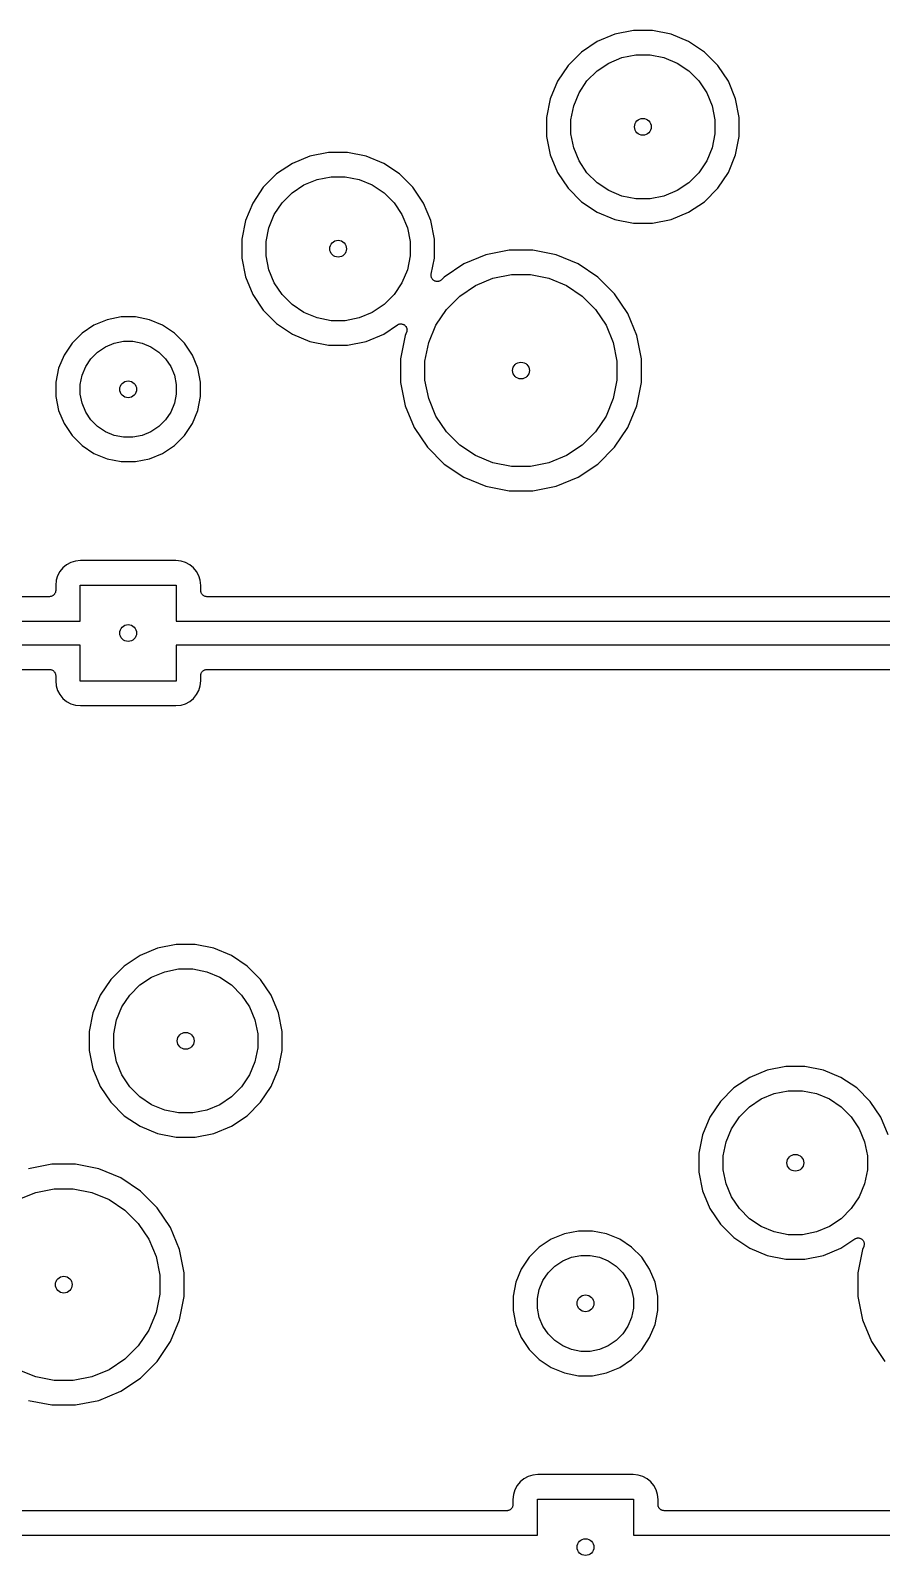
# Model space of a CAD drawing. Extents: x 1.5 to 15, y -8.3 to -3.1.
# Drawn here: x 8.311 to 9.009, y -7.097 to -5.846 of the extents above; entities that cross this region are included whole.
import ezdxf

# ---------------------------------------------------------------- set-up
doc = ezdxf.new("R2010")
doc.units = 0
doc.header["$MEASUREMENT"] = 0
doc.layers.add('BLACK', color=7, linetype='CONTINUOUS')

msp = doc.modelspace()

# ---------------------------------------------------------------- linework, layer by layer
at = {"layer": 'BLACK', "linetype": 'CONTINUOUS'}
for p, q in [((8.77564, -5.85465), (8.7627, -5.8633)), ((8.79003, -5.84869), (8.77564, -5.85465)), ((8.8053, -5.84565), (8.79003, -5.84869)), ((8.82088, -5.84565), (8.8053, -5.84565)), ((8.83615, -5.84869), (8.82088, -5.84565)), ((8.85054, -5.85465), (8.83615, -5.84869)), ((8.86349, -5.8633), (8.85054, -5.85465)), ((8.7627, -5.8633), (8.75168, -5.87431)), ((8.78512, -5.87237), (8.79586, -5.86792)), ((8.79586, -5.86792), (8.80727, -5.86565)), ((8.80727, -5.86565), (8.81891, -5.86565)), ((8.81891, -5.86565), (8.83032, -5.86792)), ((8.83032, -5.86792), (8.84106, -5.87237)), ((8.8745, -5.87431), (8.86349, -5.8633)), ((8.75168, -5.87431), (8.74303, -5.88726)), ((8.76722, -5.88706), (8.77545, -5.87883)), ((8.77545, -5.87883), (8.78512, -5.87237)), ((8.84106, -5.87237), (8.85074, -5.87883)), ((8.85074, -5.87883), (8.85896, -5.88706)), ((8.88315, -5.88726), (8.8745, -5.87431)), ((8.74303, -5.88726), (8.73707, -5.90165)), ((8.76076, -5.89673), (8.76722, -5.88706)), ((8.85896, -5.88706), (8.86542, -5.89673)), ((8.88911, -5.90165), (8.88315, -5.88726)), ((8.73707, -5.90165), (8.73404, -5.91692)), ((8.7563, -5.90748), (8.76076, -5.89673)), ((8.86542, -5.89673), (8.86988, -5.90748)), ((8.89215, -5.91692), (8.88911, -5.90165)), ((8.73404, -5.91692), (8.73404, -5.93249)), ((8.75404, -5.91889), (8.7563, -5.90748)), ((8.86988, -5.90748), (8.87215, -5.91889)), ((8.89215, -5.93249), (8.89215, -5.91692)), ((8.75404, -5.93052), (8.75404, -5.91889)), ((8.7563, -5.94193), (8.75404, -5.93052)), ((8.87215, -5.93052), (8.86988, -5.94193)), ((8.87215, -5.91889), (8.87215, -5.93052)), ((8.73404, -5.93249), (8.73707, -5.94776)), ((8.76076, -5.95268), (8.7563, -5.94193)), ((8.86988, -5.94193), (8.86542, -5.95268)), ((8.88911, -5.94776), (8.89215, -5.93249)), ((8.52564, -5.95465), (8.5127, -5.9633)), ((8.54003, -5.94869), (8.52564, -5.95465)), ((8.5553, -5.94565), (8.54003, -5.94869)), ((8.57088, -5.94565), (8.5553, -5.94565)), ((8.58615, -5.94869), (8.57088, -5.94565)), ((8.60054, -5.95465), (8.58615, -5.94869)), ((8.61349, -5.9633), (8.60054, -5.95465)), ((8.73707, -5.94776), (8.74303, -5.96215)), ((8.76722, -5.96235), (8.76076, -5.95268)), ((8.86542, -5.95268), (8.85896, -5.96235)), ((8.88315, -5.96215), (8.88911, -5.94776)), ((8.5127, -5.9633), (8.50168, -5.97431)), ((8.53512, -5.97237), (8.54586, -5.96792)), ((8.54586, -5.96792), (8.55727, -5.96565)), ((8.55727, -5.96565), (8.56891, -5.96565)), ((8.56891, -5.96565), (8.58032, -5.96792)), ((8.58032, -5.96792), (8.59106, -5.97237)), ((8.6245, -5.97431), (8.61349, -5.9633)), ((8.74303, -5.96215), (8.75168, -5.9751)), ((8.77545, -5.97058), (8.76722, -5.96235)), ((8.85896, -5.96235), (8.85074, -5.97058)), ((8.8745, -5.9751), (8.88315, -5.96215)), ((8.50168, -5.97431), (8.49303, -5.98726)), ((8.51722, -5.98706), (8.52545, -5.97883)), ((8.52545, -5.97883), (8.53512, -5.97237)), ((8.59106, -5.97237), (8.60074, -5.97883)), ((8.60074, -5.97883), (8.60896, -5.98706)), ((8.63315, -5.98726), (8.6245, -5.97431)), ((8.75168, -5.9751), (8.7627, -5.98611)), ((8.78512, -5.97704), (8.77545, -5.97058)), ((8.79586, -5.98149), (8.78512, -5.97704)), ((8.84106, -5.97704), (8.83032, -5.98149)), ((8.85074, -5.97058), (8.84106, -5.97704)), ((8.86349, -5.98611), (8.8745, -5.9751)), ((8.49303, -5.98726), (8.48707, -6.00165)), ((8.51076, -5.99673), (8.51722, -5.98706)), ((8.60896, -5.98706), (8.61542, -5.99673)), ((8.63911, -6.00165), (8.63315, -5.98726)), ((8.7627, -5.98611), (8.77564, -5.99476)), ((8.80727, -5.98376), (8.79586, -5.98149)), ((8.81891, -5.98376), (8.80727, -5.98376)), ((8.83032, -5.98149), (8.81891, -5.98376)), ((8.85054, -5.99476), (8.86349, -5.98611)), ((8.48707, -6.00165), (8.48404, -6.01692)), ((8.5063, -6.00748), (8.51076, -5.99673)), ((8.61542, -5.99673), (8.61988, -6.00748)), ((8.64215, -6.01692), (8.63911, -6.00165)), ((8.77564, -5.99476), (8.79003, -6.00072)), ((8.79003, -6.00072), (8.8053, -6.00376)), ((8.8053, -6.00376), (8.82088, -6.00376)), ((8.82088, -6.00376), (8.83615, -6.00072)), ((8.83615, -6.00072), (8.85054, -5.99476)), ((8.48404, -6.01692), (8.48404, -6.03249)), ((8.50404, -6.01889), (8.5063, -6.00748)), ((8.61988, -6.00748), (8.62215, -6.01889)), ((8.64215, -6.03249), (8.64215, -6.01692)), ((8.50404, -6.03052), (8.50404, -6.01889)), ((8.5063, -6.04193), (8.50404, -6.03052)), ((8.62215, -6.03052), (8.61988, -6.04193)), ((8.62215, -6.01889), (8.62215, -6.03052)), ((8.68429, -6.02976), (8.66632, -6.0372)), ((8.70337, -6.02596), (8.68429, -6.02976)), ((8.72282, -6.02596), (8.70337, -6.02596)), ((8.74189, -6.02976), (8.72282, -6.02596)), ((8.75986, -6.0372), (8.74189, -6.02976)), ((8.48404, -6.03249), (8.48707, -6.04776)), ((8.51076, -6.05268), (8.5063, -6.04193)), ((8.61988, -6.04193), (8.61542, -6.05268)), ((8.63952, -6.04568), (8.64215, -6.03249)), ((8.66632, -6.0372), (8.65015, -6.04801)), ((8.77603, -6.04801), (8.75986, -6.0372)), ((8.48707, -6.04776), (8.49303, -6.06215)), ((8.51722, -6.06235), (8.51076, -6.05268)), ((8.61542, -6.05268), (8.60896, -6.06235)), ((8.63943, -6.04664), (8.63947, -6.04616)), ((8.63943, -6.04665), (8.63943, -6.04664)), ((8.63947, -6.04713), (8.63943, -6.04665)), ((8.63943, -6.04665), (8.63943, -6.04665)), ((8.63947, -6.04616), (8.63952, -6.04568)), ((8.63952, -6.04761), (8.63947, -6.04713)), ((8.63952, -6.04762), (8.63952, -6.04761)), ((8.63952, -6.04763), (8.63952, -6.04762)), ((8.63966, -6.04809), (8.63952, -6.04763)), ((8.6398, -6.04855), (8.63966, -6.04809)), ((8.6398, -6.04856), (8.6398, -6.04855)), ((8.6398, -6.04855), (8.6398, -6.04855)), ((8.64003, -6.04899), (8.6398, -6.04856)), ((8.64025, -6.04941), (8.64003, -6.04899)), ((8.64026, -6.04942), (8.64025, -6.04941)), ((8.64056, -6.04979), (8.64026, -6.04942)), ((8.64026, -6.04942), (8.64026, -6.04942)), ((8.64087, -6.05017), (8.64056, -6.04979)), ((8.64087, -6.05018), (8.64087, -6.05017)), ((8.64087, -6.05017), (8.64087, -6.05017)), ((8.64124, -6.05048), (8.64087, -6.05018)), ((8.64161, -6.05079), (8.64124, -6.05048)), ((8.64162, -6.0508), (8.64161, -6.05079)), ((8.64163, -6.0508), (8.64162, -6.0508)), ((8.64205, -6.05103), (8.64163, -6.0508)), ((8.64247, -6.05126), (8.64205, -6.05103)), ((8.64248, -6.05126), (8.64247, -6.05126)), ((8.64248, -6.05127), (8.64248, -6.05126)), ((8.64295, -6.05141), (8.64248, -6.05127)), ((8.6434, -6.05155), (8.64295, -6.05141)), ((8.64341, -6.05155), (8.6434, -6.05155)), ((8.64342, -6.05156), (8.64341, -6.05155)), ((8.6439, -6.05161), (8.64342, -6.05156)), ((8.64437, -6.05166), (8.6439, -6.05161)), ((8.64438, -6.05166), (8.64437, -6.05166)), ((8.64439, -6.05166), (8.64438, -6.05166)), ((8.64486, -6.05162), (8.64439, -6.05166)), ((8.64535, -6.05157), (8.64486, -6.05162)), ((8.64536, -6.05157), (8.64535, -6.05157)), ((8.64535, -6.05157), (8.64535, -6.05157)), ((8.64582, -6.05144), (8.64536, -6.05157)), ((8.64628, -6.0513), (8.64582, -6.05144)), ((8.64629, -6.0513), (8.64628, -6.0513)), ((8.64673, -6.05107), (8.64629, -6.0513)), ((8.64629, -6.0513), (8.64629, -6.0513)), ((8.64715, -6.05085), (8.64673, -6.05107)), ((8.64716, -6.05085), (8.64715, -6.05085)), ((8.64715, -6.05085), (8.64715, -6.05085)), ((8.64753, -6.05054), (8.64716, -6.05085)), ((8.64791, -6.05024), (8.64753, -6.05054)), ((8.64792, -6.05023), (8.64791, -6.05024)), ((8.64796, -6.05019), (8.64792, -6.05023)), ((8.64792, -6.05023), (8.64792, -6.05023)), ((8.64792, -6.05023), (8.64792, -6.05023)), ((8.65015, -6.04801), (8.64796, -6.05019)), ((8.6629, -6.06354), (8.67579, -6.05493)), ((8.67579, -6.05493), (8.69012, -6.04899)), ((8.69012, -6.04899), (8.70534, -6.04596)), ((8.70534, -6.04596), (8.72085, -6.04596)), ((8.72085, -6.04596), (8.73606, -6.04899)), ((8.73606, -6.04899), (8.75039, -6.05493)), ((8.75039, -6.05493), (8.76328, -6.06354)), ((8.78979, -6.06176), (8.77603, -6.04801)), ((8.49303, -6.06215), (8.50168, -6.0751)), ((8.52545, -6.07058), (8.51722, -6.06235)), ((8.60896, -6.06235), (8.60074, -6.07058)), ((8.65193, -6.07451), (8.6629, -6.06354)), ((8.76328, -6.06354), (8.77425, -6.07451)), ((8.80059, -6.07793), (8.78979, -6.06176)), ((8.38512, -6.08069), (8.37365, -6.08297)), ((8.39681, -6.08069), (8.38512, -6.08069)), ((8.40828, -6.08297), (8.39681, -6.08069)), ((8.50168, -6.0751), (8.5127, -6.08611)), ((8.53512, -6.07704), (8.52545, -6.07058)), ((8.54586, -6.08149), (8.53512, -6.07704)), ((8.59106, -6.07704), (8.58032, -6.08149)), ((8.60074, -6.07058), (8.59106, -6.07704)), ((8.64331, -6.08741), (8.65193, -6.07451)), ((8.77425, -6.07451), (8.78287, -6.08741)), ((8.80804, -6.0959), (8.80059, -6.07793)), ((8.36284, -6.08745), (8.35312, -6.09394)), ((8.37365, -6.08297), (8.36284, -6.08745)), ((8.41909, -6.08745), (8.40828, -6.08297)), ((8.42881, -6.09394), (8.41909, -6.08745)), ((8.5127, -6.08611), (8.52564, -6.09476)), ((8.55727, -6.08376), (8.54586, -6.08149)), ((8.56891, -6.08376), (8.55727, -6.08376)), ((8.58032, -6.08149), (8.56891, -6.08376)), ((8.60054, -6.09476), (8.61183, -6.08722)), ((8.61183, -6.08722), (8.61188, -6.08718)), ((8.61188, -6.08718), (8.61188, -6.08718)), ((8.61188, -6.08718), (8.61188, -6.08718)), ((8.61188, -6.08718), (8.61189, -6.08718)), ((8.61189, -6.08718), (8.61232, -6.08695)), ((8.61232, -6.08695), (8.61274, -6.08673)), ((8.61274, -6.08673), (8.61275, -6.08673)), ((8.61275, -6.08673), (8.61276, -6.08673)), ((8.61276, -6.08673), (8.61322, -6.0866)), ((8.61322, -6.0866), (8.61368, -6.08646)), ((8.61368, -6.08646), (8.61369, -6.08646)), ((8.61369, -6.08646), (8.61417, -6.08642)), ((8.61369, -6.08646), (8.61369, -6.08646)), ((8.61417, -6.08642), (8.61465, -6.08637)), ((8.61465, -6.08637), (8.61466, -6.08637)), ((8.61466, -6.08637), (8.61467, -6.08637)), ((8.61467, -6.08637), (8.61516, -6.08643)), ((8.61516, -6.08643), (8.61562, -6.08648)), ((8.61562, -6.08648), (8.61563, -6.08648)), ((8.61563, -6.08648), (8.61564, -6.08648)), ((8.61564, -6.08648), (8.61611, -6.08663)), ((8.61611, -6.08663), (8.61655, -6.08677)), ((8.61655, -6.08677), (8.61656, -6.08677)), ((8.61656, -6.08677), (8.61657, -6.08677)), ((8.61657, -6.08677), (8.617, -6.08701)), ((8.617, -6.08701), (8.61741, -6.08723)), ((8.61741, -6.08723), (8.61742, -6.08724)), ((8.61742, -6.08724), (8.61742, -6.08724)), ((8.61742, -6.08724), (8.6178, -6.08755)), ((8.6178, -6.08755), (8.61816, -6.08786)), ((8.61923, -6.09329), (8.61814, -6.0959)), ((8.61816, -6.08786), (8.61817, -6.08786)), ((8.61817, -6.08786), (8.61817, -6.08787)), ((8.61817, -6.08787), (8.61848, -6.08824)), ((8.61848, -6.08824), (8.61878, -6.08861)), ((8.61878, -6.08861), (8.61878, -6.08862)), ((8.61878, -6.08862), (8.61879, -6.08862)), ((8.61879, -6.08862), (8.61902, -6.08906)), ((8.61902, -6.08906), (8.61924, -6.08948)), ((8.61937, -6.09283), (8.61923, -6.09329)), ((8.61924, -6.08948), (8.61924, -6.08948)), ((8.61924, -6.08948), (8.61924, -6.08949)), ((8.61924, -6.08949), (8.61938, -6.08996)), ((8.61951, -6.09237), (8.61937, -6.09283)), ((8.61938, -6.08996), (8.61952, -6.09041)), ((8.61956, -6.09188), (8.61951, -6.09235)), ((8.61951, -6.09235), (8.61951, -6.09236)), ((8.61951, -6.09236), (8.61951, -6.09237)), ((8.61952, -6.09041), (8.61952, -6.09042)), ((8.61952, -6.09042), (8.61952, -6.09042)), ((8.61952, -6.09042), (8.61956, -6.09092)), ((8.61956, -6.09092), (8.61961, -6.09138)), ((8.61961, -6.09139), (8.61956, -6.09188)), ((8.61961, -6.09138), (8.61961, -6.09139)), ((8.61961, -6.09139), (8.61961, -6.09139)), ((8.63738, -6.10174), (8.64331, -6.08741)), ((8.78287, -6.08741), (8.7888, -6.10174)), ((8.34485, -6.10221), (8.33835, -6.11194)), ((8.35312, -6.09394), (8.34485, -6.10221)), ((8.36587, -6.10948), (8.37232, -6.10517)), ((8.37232, -6.10517), (8.37948, -6.1022)), ((8.37948, -6.1022), (8.38709, -6.10069)), ((8.38709, -6.10069), (8.39484, -6.10069)), ((8.39484, -6.10069), (8.40245, -6.1022)), ((8.40245, -6.1022), (8.40961, -6.10517)), ((8.40961, -6.10517), (8.41606, -6.10948)), ((8.43708, -6.10221), (8.42881, -6.09394)), ((8.44358, -6.11194), (8.43708, -6.10221)), ((8.52564, -6.09476), (8.54003, -6.10072)), ((8.54003, -6.10072), (8.5553, -6.10376)), ((8.5553, -6.10376), (8.57088, -6.10376)), ((8.57088, -6.10376), (8.58615, -6.10072)), ((8.58615, -6.10072), (8.60054, -6.09476)), ((8.61814, -6.0959), (8.61435, -6.11498)), ((8.63435, -6.11695), (8.63738, -6.10174)), ((8.7888, -6.10174), (8.79183, -6.11695)), ((8.81183, -6.11498), (8.80804, -6.0959)), ((8.33835, -6.11194), (8.33388, -6.12274)), ((8.35608, -6.12141), (8.36038, -6.11496)), ((8.36038, -6.11496), (8.36587, -6.10948)), ((8.41606, -6.10948), (8.42155, -6.11496)), ((8.42155, -6.11496), (8.42585, -6.12141)), ((8.44805, -6.12274), (8.44358, -6.11194)), ((8.61435, -6.11498), (8.61435, -6.13443)), ((8.63435, -6.13246), (8.63435, -6.11695)), ((8.79183, -6.11695), (8.79183, -6.13246)), ((8.81183, -6.13443), (8.81183, -6.11498)), ((8.33388, -6.12274), (8.33159, -6.13421)), ((8.35159, -6.13618), (8.35311, -6.12858)), ((8.35311, -6.12858), (8.35608, -6.12141)), ((8.42585, -6.12141), (8.42882, -6.12858)), ((8.42882, -6.12858), (8.43033, -6.13618)), ((8.45033, -6.13421), (8.44805, -6.12274)), ((8.33159, -6.13421), (8.33159, -6.14591)), ((8.35159, -6.14394), (8.35159, -6.13618)), ((8.43033, -6.13618), (8.43033, -6.14394)), ((8.45033, -6.14591), (8.45033, -6.13421)), ((8.61435, -6.13443), (8.61814, -6.15351)), ((8.63738, -6.14767), (8.63435, -6.13246)), ((8.79183, -6.13246), (8.7888, -6.14767)), ((8.80804, -6.15351), (8.81183, -6.13443)), ((8.33159, -6.14591), (8.33388, -6.15738)), ((8.35311, -6.15154), (8.35159, -6.14394)), ((8.35608, -6.15871), (8.35311, -6.15154)), ((8.42882, -6.15154), (8.42585, -6.15871)), ((8.43033, -6.14394), (8.42882, -6.15154)), ((8.44805, -6.15738), (8.45033, -6.14591)), ((8.61814, -6.15351), (8.62559, -6.17148)), ((8.64331, -6.162), (8.63738, -6.14767)), ((8.7888, -6.14767), (8.78287, -6.162)), ((8.80059, -6.17148), (8.80804, -6.15351)), ((8.33388, -6.15738), (8.33835, -6.16818)), ((8.33835, -6.16818), (8.34485, -6.17791)), ((8.36038, -6.16516), (8.35608, -6.15871)), ((8.36587, -6.17064), (8.36038, -6.16516)), ((8.42155, -6.16516), (8.41606, -6.17064)), ((8.42585, -6.15871), (8.42155, -6.16516)), ((8.43708, -6.17791), (8.44358, -6.16818)), ((8.44358, -6.16818), (8.44805, -6.15738)), ((8.65193, -6.1749), (8.64331, -6.162)), ((8.78287, -6.162), (8.77425, -6.1749)), ((8.34485, -6.17791), (8.35312, -6.18617)), ((8.37232, -6.17495), (8.36587, -6.17064)), ((8.37948, -6.17792), (8.37232, -6.17495)), ((8.38709, -6.17943), (8.37948, -6.17792)), ((8.39484, -6.17943), (8.38709, -6.17943)), ((8.40245, -6.17792), (8.39484, -6.17943)), ((8.40961, -6.17495), (8.40245, -6.17792)), ((8.41606, -6.17064), (8.40961, -6.17495)), ((8.42881, -6.18617), (8.43708, -6.17791)), ((8.62559, -6.17148), (8.63639, -6.18765)), ((8.6629, -6.18587), (8.65193, -6.1749)), ((8.77425, -6.1749), (8.76328, -6.18587)), ((8.78979, -6.18765), (8.80059, -6.17148)), ((8.35312, -6.18617), (8.36284, -6.19267)), ((8.36284, -6.19267), (8.37365, -6.19715)), ((8.40828, -6.19715), (8.41909, -6.19267)), ((8.41909, -6.19267), (8.42881, -6.18617)), ((8.63639, -6.18765), (8.65015, -6.2014)), ((8.67579, -6.19448), (8.6629, -6.18587)), ((8.76328, -6.18587), (8.75039, -6.19448)), ((8.77603, -6.2014), (8.78979, -6.18765)), ((8.37365, -6.19715), (8.38512, -6.19943)), ((8.38512, -6.19943), (8.39681, -6.19943)), ((8.39681, -6.19943), (8.40828, -6.19715)), ((8.65015, -6.2014), (8.66632, -6.21221)), ((8.69012, -6.20042), (8.67579, -6.19448)), ((8.70534, -6.20344), (8.69012, -6.20042)), ((8.72085, -6.20344), (8.70534, -6.20344)), ((8.73606, -6.20042), (8.72085, -6.20344)), ((8.75039, -6.19448), (8.73606, -6.20042)), ((8.75986, -6.21221), (8.77603, -6.2014)), ((8.66632, -6.21221), (8.68429, -6.21965)), ((8.74189, -6.21965), (8.75986, -6.21221)), ((8.68429, -6.21965), (8.70337, -6.22344)), ((8.70337, -6.22344), (8.72282, -6.22344)), ((8.72282, -6.22344), (8.74189, -6.21965)), ((8.34767, -6.28098), (8.3439, -6.28212)), ((8.35184, -6.28057), (8.34767, -6.28098)), ((8.43009, -6.28057), (8.35184, -6.28057)), ((8.43426, -6.28098), (8.43009, -6.28057)), ((8.43803, -6.28212), (8.43426, -6.28098)), ((8.33303, -6.293), (8.33188, -6.29677)), ((8.33488, -6.28952), (8.33303, -6.293)), ((8.33738, -6.28648), (8.33488, -6.28952)), ((8.34043, -6.28398), (8.33738, -6.28648)), ((8.3439, -6.28212), (8.34043, -6.28398)), ((8.4415, -6.28398), (8.43803, -6.28212)), ((8.44455, -6.28648), (8.4415, -6.28398)), ((8.44704, -6.28952), (8.44455, -6.28648)), ((8.4489, -6.293), (8.44704, -6.28952)), ((8.45005, -6.29677), (8.4489, -6.293)), ((8.33136, -6.30626), (8.33122, -6.3067)), ((8.33137, -6.30624), (8.33136, -6.30626)), ((8.33142, -6.30576), (8.33137, -6.30622)), ((8.33137, -6.30622), (8.33137, -6.30624)), ((8.33147, -6.30529), (8.33142, -6.30576)), ((8.33188, -6.29677), (8.33147, -6.30093)), ((8.33147, -6.30093), (8.33147, -6.30522)), ((8.33147, -6.30522), (8.33147, -6.30525)), ((8.33147, -6.30525), (8.33147, -6.30525)), ((8.33147, -6.30525), (8.33147, -6.30525)), ((8.33147, -6.30525), (8.33147, -6.30529)), ((8.35159, -6.33022), (8.35159, -6.30069)), ((8.35159, -6.30069), (8.43033, -6.30069)), ((8.43033, -6.30069), (8.43033, -6.33022)), ((8.45046, -6.30093), (8.45005, -6.29677)), ((8.45046, -6.30522), (8.45046, -6.30093)), ((8.4505, -6.30569), (8.45046, -6.30522)), ((8.45054, -6.30615), (8.4505, -6.30569)), ((8.45055, -6.30617), (8.45054, -6.30615)), ((8.45055, -6.30619), (8.45055, -6.30617)), ((8.45069, -6.30664), (8.45055, -6.30619)), ((8.32647, -6.31022), (7.70546, -6.31022)), ((8.32694, -6.31017), (8.32647, -6.31022)), ((8.32741, -6.31013), (8.32694, -6.31017)), ((8.32743, -6.31012), (8.32741, -6.31013)), ((8.32744, -6.31012), (8.32743, -6.31012)), ((8.3279, -6.30999), (8.32744, -6.31012)), ((8.32835, -6.30985), (8.3279, -6.30999)), ((8.32836, -6.30984), (8.32835, -6.30985)), ((8.32838, -6.30984), (8.32836, -6.30984)), ((8.32879, -6.30962), (8.32838, -6.30984)), ((8.32921, -6.3094), (8.32879, -6.30962)), ((8.32923, -6.30939), (8.32921, -6.3094)), ((8.32924, -6.30938), (8.32923, -6.30939)), ((8.32961, -6.30908), (8.32924, -6.30938)), ((8.32997, -6.30879), (8.32961, -6.30908)), ((8.32998, -6.30878), (8.32997, -6.30879)), ((8.33, -6.30876), (8.32998, -6.30878)), ((8.3303, -6.3084), (8.33, -6.30876)), ((8.3306, -6.30804), (8.3303, -6.3084)), ((8.33061, -6.30803), (8.3306, -6.30804)), ((8.33062, -6.30801), (8.33061, -6.30803)), ((8.33084, -6.3076), (8.33062, -6.30801)), ((8.33107, -6.30719), (8.33084, -6.3076)), ((8.33108, -6.30715), (8.33107, -6.30717)), ((8.33107, -6.30717), (8.33107, -6.30719)), ((8.33122, -6.3067), (8.33108, -6.30715)), ((8.45082, -6.30709), (8.45069, -6.30664)), ((8.45083, -6.30711), (8.45082, -6.30709)), ((8.45083, -6.30712), (8.45083, -6.30711)), ((8.45105, -6.30754), (8.45083, -6.30712)), ((8.45127, -6.30795), (8.45105, -6.30754)), ((8.45128, -6.30797), (8.45127, -6.30795)), ((8.45129, -6.30798), (8.45128, -6.30797)), ((8.45159, -6.30835), (8.45129, -6.30798)), ((8.45188, -6.30871), (8.45159, -6.30835)), ((8.4519, -6.30873), (8.45188, -6.30871)), ((8.45191, -6.30874), (8.4519, -6.30873)), ((8.45227, -6.30904), (8.45191, -6.30874)), ((8.45263, -6.30934), (8.45227, -6.30904)), ((8.45265, -6.30935), (8.45263, -6.30934)), ((8.45266, -6.30936), (8.45265, -6.30935)), ((8.45307, -6.30959), (8.45266, -6.30936)), ((8.45349, -6.30981), (8.45307, -6.30959)), ((8.4535, -6.30982), (8.45349, -6.30981)), ((8.45352, -6.30983), (8.4535, -6.30982)), ((8.45397, -6.30996), (8.45352, -6.30983)), ((8.45442, -6.31011), (8.45397, -6.30996)), ((8.45443, -6.31011), (8.45442, -6.31011)), ((8.45445, -6.31011), (8.45443, -6.31011)), ((8.45492, -6.31016), (8.45445, -6.31011)), ((8.45539, -6.31022), (8.45492, -6.31016)), ((8.45542, -6.31022), (8.45539, -6.31022)), ((8.45546, -6.31022), (8.45542, -6.31022)), ((8.45542, -6.31022), (8.45542, -6.31022)), ((8.45542, -6.31022), (8.45542, -6.31022)), ((9.07647, -6.31022), (8.45546, -6.31022)), ((7.68033, -6.33022), (8.35159, -6.33022)), ((8.43033, -6.33022), (9.10159, -6.33022)), ((8.35159, -6.3499), (7.68033, -6.3499)), ((8.35159, -6.37943), (8.35159, -6.3499)), ((9.10159, -6.3499), (8.43033, -6.3499)), ((8.43033, -6.3499), (8.43033, -6.37943)), ((7.70546, -6.3699), (8.32647, -6.3699)), ((8.32647, -6.3699), (8.32651, -6.3699)), ((8.32651, -6.3699), (8.32651, -6.3699)), ((8.32651, -6.3699), (8.32651, -6.3699)), ((8.32651, -6.3699), (8.32654, -6.3699)), ((8.32654, -6.3699), (8.32701, -6.36995)), ((8.32701, -6.36995), (8.32748, -6.37)), ((8.32748, -6.37), (8.3275, -6.37001)), ((8.3275, -6.37001), (8.32751, -6.37001)), ((8.32751, -6.37001), (8.32796, -6.37015)), ((8.32796, -6.37015), (8.32841, -6.37029)), ((8.32841, -6.37029), (8.32843, -6.3703)), ((8.32843, -6.3703), (8.32844, -6.37031)), ((8.32844, -6.37031), (8.32885, -6.37053)), ((8.32885, -6.37053), (8.32927, -6.37076)), ((8.32927, -6.37076), (8.32928, -6.37077)), ((8.32928, -6.37077), (8.3293, -6.37078)), ((8.3293, -6.37078), (8.32966, -6.37108)), ((8.32966, -6.37108), (8.33002, -6.37138)), ((8.33002, -6.37138), (8.33003, -6.37139)), ((8.33003, -6.37139), (8.33005, -6.3714)), ((8.33005, -6.3714), (8.33034, -6.37177)), ((8.33034, -6.37177), (8.33064, -6.37213)), ((8.33064, -6.37213), (8.33065, -6.37215)), ((8.33065, -6.37215), (8.33066, -6.37216)), ((8.33066, -6.37216), (8.33088, -6.37258)), ((8.33088, -6.37258), (8.3311, -6.373)), ((8.3311, -6.373), (8.3311, -6.37301)), ((8.3311, -6.37301), (8.33111, -6.37303)), ((8.33111, -6.37303), (8.33124, -6.37348)), ((8.33124, -6.37348), (8.33138, -6.37393)), ((8.33138, -6.37393), (8.33138, -6.37395)), ((8.33138, -6.37395), (8.33138, -6.37396)), ((8.33138, -6.37396), (8.33143, -6.37443)), ((8.33143, -6.37443), (8.33147, -6.3749)), ((8.33147, -6.3749), (8.33147, -6.37918)), ((8.33147, -6.37918), (8.33188, -6.38335)), ((8.43033, -6.37943), (8.35159, -6.37943)), ((8.45005, -6.38335), (8.45046, -6.37918)), ((8.45046, -6.37483), (8.45051, -6.37436)), ((8.45046, -6.37487), (8.45046, -6.37483)), ((8.45046, -6.3749), (8.45046, -6.37487)), ((8.45046, -6.37487), (8.45046, -6.37487)), ((8.45046, -6.37487), (8.45046, -6.37487)), ((8.45046, -6.37918), (8.45046, -6.3749)), ((8.45051, -6.37436), (8.45056, -6.3739)), ((8.45056, -6.37386), (8.45071, -6.37341)), ((8.45056, -6.37388), (8.45056, -6.37386)), ((8.45056, -6.3739), (8.45056, -6.37388)), ((8.45071, -6.37341), (8.45085, -6.37296)), ((8.45085, -6.37295), (8.45086, -6.37293)), ((8.45085, -6.37296), (8.45085, -6.37295)), ((8.45086, -6.37293), (8.45109, -6.37252)), ((8.45109, -6.37252), (8.45131, -6.37211)), ((8.45131, -6.37211), (8.45132, -6.37209)), ((8.45132, -6.37209), (8.45133, -6.37208)), ((8.45133, -6.37208), (8.45163, -6.37172)), ((8.45163, -6.37172), (8.45193, -6.37135)), ((8.45193, -6.37135), (8.45195, -6.37134)), ((8.45195, -6.37134), (8.45196, -6.37133)), ((8.45196, -6.37133), (8.45232, -6.37103)), ((8.45232, -6.37103), (8.45269, -6.37074)), ((8.45269, -6.37074), (8.4527, -6.37073)), ((8.4527, -6.37073), (8.45272, -6.37072)), ((8.45272, -6.37072), (8.45313, -6.3705)), ((8.45313, -6.3705), (8.45355, -6.37028)), ((8.45355, -6.37028), (8.45357, -6.37027)), ((8.45357, -6.37027), (8.45358, -6.37027)), ((8.45358, -6.37027), (8.45403, -6.37013)), ((8.45403, -6.37013), (8.45448, -6.37)), ((8.45448, -6.37), (8.4545, -6.37)), ((8.4545, -6.37), (8.45452, -6.36999)), ((8.45452, -6.36999), (8.45499, -6.36995)), ((8.45499, -6.36995), (8.45546, -6.3699)), ((8.45546, -6.3699), (9.07647, -6.3699)), ((8.33188, -6.38335), (8.33303, -6.38712)), ((8.33303, -6.38712), (8.33488, -6.39059)), ((8.33488, -6.39059), (8.33738, -6.39364)), ((8.33738, -6.39364), (8.34043, -6.39614)), ((8.4415, -6.39614), (8.44455, -6.39364)), ((8.44455, -6.39364), (8.44704, -6.39059)), ((8.44704, -6.39059), (8.4489, -6.38712)), ((8.4489, -6.38712), (8.45005, -6.38335)), ((8.34043, -6.39614), (8.3439, -6.398)), ((8.3439, -6.398), (8.34767, -6.39914)), ((8.34767, -6.39914), (8.35184, -6.39955)), ((8.35184, -6.39955), (8.43009, -6.39955)), ((8.43009, -6.39955), (8.43426, -6.39914)), ((8.43426, -6.39914), (8.43803, -6.398)), ((8.43803, -6.398), (8.4415, -6.39614)), ((8.40064, -6.60465), (8.3877, -6.6133)), ((8.41503, -6.59869), (8.40064, -6.60465)), ((8.4303, -6.59565), (8.41503, -6.59869)), ((8.44588, -6.59565), (8.4303, -6.59565)), ((8.46115, -6.59869), (8.44588, -6.59565)), ((8.47554, -6.60465), (8.46115, -6.59869)), ((8.48849, -6.6133), (8.47554, -6.60465)), ((8.3877, -6.6133), (8.37668, -6.62431)), ((8.41012, -6.62237), (8.42086, -6.61792)), ((8.42086, -6.61792), (8.43227, -6.61565)), ((8.43227, -6.61565), (8.44391, -6.61565)), ((8.44391, -6.61565), (8.45532, -6.61792)), ((8.45532, -6.61792), (8.46606, -6.62237)), ((8.4995, -6.62431), (8.48849, -6.6133)), ((8.37668, -6.62431), (8.36803, -6.63726)), ((8.39222, -6.63706), (8.40045, -6.62883)), ((8.40045, -6.62883), (8.41012, -6.62237)), ((8.46606, -6.62237), (8.47574, -6.62883)), ((8.47574, -6.62883), (8.48396, -6.63706)), ((8.50815, -6.63726), (8.4995, -6.62431)), ((8.36803, -6.63726), (8.36207, -6.65165)), ((8.38576, -6.64673), (8.39222, -6.63706)), ((8.48396, -6.63706), (8.49042, -6.64673)), ((8.51411, -6.65165), (8.50815, -6.63726)), ((8.36207, -6.65165), (8.35904, -6.66692)), ((8.3813, -6.65748), (8.38576, -6.64673)), ((8.49042, -6.64673), (8.49488, -6.65748)), ((8.51715, -6.66692), (8.51411, -6.65165)), ((8.35904, -6.66692), (8.35904, -6.68249)), ((8.37904, -6.66889), (8.3813, -6.65748)), ((8.37904, -6.68052), (8.37904, -6.66889)), ((8.49488, -6.65748), (8.49715, -6.66889)), ((8.49715, -6.66889), (8.49715, -6.68052)), ((8.51715, -6.68249), (8.51715, -6.66692)), ((8.3813, -6.69193), (8.37904, -6.68052)), ((8.49715, -6.68052), (8.49488, -6.69193)), ((8.35904, -6.68249), (8.36207, -6.69776)), ((8.38576, -6.70268), (8.3813, -6.69193)), ((8.49488, -6.69193), (8.49042, -6.70268)), ((8.51411, -6.69776), (8.51715, -6.68249)), ((8.36207, -6.69776), (8.36803, -6.71215)), ((8.39222, -6.71235), (8.38576, -6.70268)), ((8.49042, -6.70268), (8.48396, -6.71235)), ((8.50815, -6.71215), (8.51411, -6.69776)), ((8.90064, -6.70465), (8.8877, -6.7133)), ((8.91503, -6.69869), (8.90064, -6.70465)), ((8.9303, -6.69565), (8.91503, -6.69869)), ((8.94588, -6.69565), (8.9303, -6.69565)), ((8.96115, -6.69869), (8.94588, -6.69565)), ((8.97554, -6.70465), (8.96115, -6.69869)), ((8.98849, -6.7133), (8.97554, -6.70465)), ((8.36803, -6.71215), (8.37668, -6.7251)), ((8.40045, -6.72058), (8.39222, -6.71235)), ((8.48396, -6.71235), (8.47574, -6.72058)), ((8.4995, -6.7251), (8.50815, -6.71215)), ((8.8877, -6.7133), (8.87668, -6.72431)), ((8.91012, -6.72237), (8.92086, -6.71792)), ((8.92086, -6.71792), (8.93227, -6.71565)), ((8.93227, -6.71565), (8.94391, -6.71565)), ((8.94391, -6.71565), (8.95532, -6.71792)), ((8.95532, -6.71792), (8.96606, -6.72237)), ((8.9995, -6.72431), (8.98849, -6.7133)), ((8.37668, -6.7251), (8.3877, -6.73611)), ((8.41012, -6.72704), (8.40045, -6.72058)), ((8.42086, -6.73149), (8.41012, -6.72704)), ((8.43227, -6.73376), (8.42086, -6.73149)), ((8.45532, -6.73149), (8.44391, -6.73376)), ((8.46606, -6.72704), (8.45532, -6.73149)), ((8.47574, -6.72058), (8.46606, -6.72704)), ((8.48849, -6.73611), (8.4995, -6.7251)), ((8.87668, -6.72431), (8.86803, -6.73726)), ((8.89222, -6.73706), (8.90045, -6.72883)), ((8.90045, -6.72883), (8.91012, -6.72237)), ((8.96606, -6.72237), (8.97574, -6.72883)), ((8.97574, -6.72883), (8.98396, -6.73706)), ((9.00815, -6.73726), (8.9995, -6.72431)), ((8.3877, -6.73611), (8.40064, -6.74476)), ((8.44391, -6.73376), (8.43227, -6.73376)), ((8.47554, -6.74476), (8.48849, -6.73611)), ((8.86803, -6.73726), (8.86207, -6.75165)), ((8.88576, -6.74673), (8.89222, -6.73706)), ((8.98396, -6.73706), (8.99042, -6.74673)), ((9.01411, -6.75165), (9.00815, -6.73726)), ((8.40064, -6.74476), (8.41503, -6.75072)), ((8.41503, -6.75072), (8.4303, -6.75376)), ((8.4303, -6.75376), (8.44588, -6.75376)), ((8.44588, -6.75376), (8.46115, -6.75072)), ((8.46115, -6.75072), (8.47554, -6.74476)), ((8.86207, -6.75165), (8.85904, -6.76692)), ((8.8813, -6.75748), (8.88576, -6.74673)), ((8.99042, -6.74673), (8.99488, -6.75748)), ((8.85904, -6.76692), (8.85904, -6.78249)), ((8.87904, -6.76889), (8.8813, -6.75748)), ((8.87904, -6.78052), (8.87904, -6.76889)), ((8.99488, -6.75748), (8.99715, -6.76889)), ((8.99715, -6.76889), (8.99715, -6.78052)), ((8.32837, -6.77596), (8.30929, -6.77976)), ((8.34782, -6.77596), (8.32837, -6.77596)), ((8.36689, -6.77976), (8.34782, -6.77596)), ((8.38486, -6.7872), (8.36689, -6.77976)), ((8.8813, -6.79193), (8.87904, -6.78052)), ((8.99715, -6.78052), (8.99488, -6.79193)), ((8.40103, -6.79801), (8.38486, -6.7872)), ((8.85904, -6.78249), (8.86207, -6.79776)), ((8.88576, -6.80268), (8.8813, -6.79193)), ((8.99488, -6.79193), (8.99042, -6.80268)), ((8.30079, -6.80493), (8.31512, -6.79899)), ((8.31512, -6.79899), (8.33034, -6.79596)), ((8.33034, -6.79596), (8.34585, -6.79596)), ((8.34585, -6.79596), (8.36106, -6.79899)), ((8.36106, -6.79899), (8.37539, -6.80493)), ((8.37539, -6.80493), (8.38828, -6.81354)), ((8.41479, -6.81176), (8.40103, -6.79801)), ((8.86207, -6.79776), (8.86803, -6.81215)), ((8.89222, -6.81235), (8.88576, -6.80268)), ((8.99042, -6.80268), (8.98396, -6.81235)), ((8.38828, -6.81354), (8.39925, -6.82451)), ((8.42559, -6.82793), (8.41479, -6.81176)), ((8.86803, -6.81215), (8.87668, -6.8251)), ((8.90045, -6.82058), (8.89222, -6.81235)), ((8.98396, -6.81235), (8.97574, -6.82058)), ((8.39925, -6.82451), (8.40787, -6.83741)), ((8.43304, -6.8459), (8.42559, -6.82793)), ((8.76012, -6.83069), (8.74865, -6.83297)), ((8.77181, -6.83069), (8.76012, -6.83069)), ((8.78328, -6.83297), (8.77181, -6.83069)), ((8.87668, -6.8251), (8.8877, -6.83611)), ((8.91012, -6.82704), (8.90045, -6.82058)), ((8.92086, -6.83149), (8.91012, -6.82704)), ((8.93227, -6.83376), (8.92086, -6.83149)), ((8.95532, -6.83149), (8.94391, -6.83376)), ((8.96606, -6.82704), (8.95532, -6.83149)), ((8.97574, -6.82058), (8.96606, -6.82704)), ((8.40787, -6.83741), (8.4138, -6.85174)), ((8.72812, -6.84394), (8.71985, -6.85221)), ((8.73784, -6.83745), (8.72812, -6.84394)), ((8.74865, -6.83297), (8.73784, -6.83745)), ((8.79409, -6.83745), (8.78328, -6.83297)), ((8.80381, -6.84394), (8.79409, -6.83745)), ((8.81208, -6.85221), (8.80381, -6.84394)), ((8.8877, -6.83611), (8.90064, -6.84476)), ((8.94391, -6.83376), (8.93227, -6.83376)), ((8.97554, -6.84476), (8.98683, -6.83722)), ((8.98683, -6.83722), (8.98688, -6.83718)), ((8.98688, -6.83718), (8.98688, -6.83718)), ((8.98688, -6.83718), (8.98688, -6.83718)), ((8.98688, -6.83718), (8.98689, -6.83718)), ((8.98689, -6.83718), (8.98732, -6.83695)), ((8.98732, -6.83695), (8.98774, -6.83673)), ((8.98774, -6.83673), (8.98775, -6.83673)), ((8.98775, -6.83673), (8.98776, -6.83673)), ((8.98776, -6.83673), (8.98822, -6.8366)), ((8.98822, -6.8366), (8.98868, -6.83646)), ((8.98868, -6.83646), (8.98869, -6.83646)), ((8.98869, -6.83646), (8.98917, -6.83642)), ((8.98869, -6.83646), (8.98869, -6.83646)), ((8.98917, -6.83642), (8.98965, -6.83637)), ((8.98965, -6.83637), (8.98966, -6.83637)), ((8.98966, -6.83637), (8.98967, -6.83637)), ((8.98967, -6.83637), (8.99016, -6.83643)), ((8.99016, -6.83643), (8.99062, -6.83648)), ((8.99062, -6.83648), (8.99063, -6.83648)), ((8.99063, -6.83648), (8.99064, -6.83648)), ((8.99064, -6.83648), (8.99111, -6.83663)), ((8.99111, -6.83663), (8.99155, -6.83677)), ((8.99155, -6.83677), (8.99156, -6.83677)), ((8.99156, -6.83677), (8.99157, -6.83677)), ((8.99157, -6.83677), (8.992, -6.83701)), ((8.992, -6.83701), (8.99241, -6.83723)), ((8.99241, -6.83723), (8.99242, -6.83724)), ((8.99242, -6.83724), (8.99242, -6.83724)), ((8.99242, -6.83724), (8.9928, -6.83755)), ((8.9928, -6.83755), (8.99316, -6.83786)), ((8.99423, -6.84329), (8.99314, -6.8459)), ((8.99316, -6.83786), (8.99317, -6.83786)), ((8.99317, -6.83786), (8.99317, -6.83787)), ((8.99317, -6.83787), (8.99348, -6.83824)), ((8.99348, -6.83824), (8.99378, -6.83861)), ((8.99378, -6.83861), (8.99378, -6.83862)), ((8.99378, -6.83862), (8.99379, -6.83862)), ((8.99379, -6.83862), (8.99402, -6.83906)), ((8.99402, -6.83906), (8.99424, -6.83948)), ((8.99437, -6.84283), (8.99423, -6.84329)), ((8.99424, -6.83948), (8.99424, -6.83948)), ((8.99424, -6.83948), (8.99424, -6.83949)), ((8.99424, -6.83949), (8.99438, -6.83996)), ((8.99451, -6.84237), (8.99437, -6.84283)), ((8.99438, -6.83996), (8.99452, -6.84041)), ((8.99456, -6.84188), (8.99451, -6.84235)), ((8.99451, -6.84235), (8.99451, -6.84236)), ((8.99451, -6.84236), (8.99451, -6.84237)), ((8.99452, -6.84041), (8.99452, -6.84042)), ((8.99452, -6.84042), (8.99452, -6.84042)), ((8.99452, -6.84042), (8.99456, -6.84092)), ((8.99456, -6.84092), (8.99461, -6.84138)), ((8.99461, -6.84139), (8.99456, -6.84188)), ((8.99461, -6.84138), (8.99461, -6.84139)), ((8.99461, -6.84139), (8.99461, -6.84139)), ((8.4138, -6.85174), (8.41683, -6.86695)), ((8.43683, -6.86498), (8.43304, -6.8459)), ((8.71985, -6.85221), (8.71335, -6.86194)), ((8.74087, -6.85948), (8.74732, -6.85517)), ((8.74732, -6.85517), (8.75448, -6.8522)), ((8.75448, -6.8522), (8.76209, -6.85069)), ((8.76209, -6.85069), (8.76984, -6.85069)), ((8.76984, -6.85069), (8.77745, -6.8522)), ((8.77745, -6.8522), (8.78461, -6.85517)), ((8.78461, -6.85517), (8.79106, -6.85948)), ((8.81858, -6.86194), (8.81208, -6.85221)), ((8.90064, -6.84476), (8.91503, -6.85072)), ((8.91503, -6.85072), (8.9303, -6.85376)), ((8.9303, -6.85376), (8.94588, -6.85376)), ((8.94588, -6.85376), (8.96115, -6.85072)), ((8.96115, -6.85072), (8.97554, -6.84476)), ((8.99314, -6.8459), (8.98935, -6.86498)), ((8.41683, -6.86695), (8.41683, -6.88246)), ((8.43683, -6.88443), (8.43683, -6.86498)), ((8.71335, -6.86194), (8.70888, -6.87274)), ((8.73108, -6.87141), (8.73538, -6.86496)), ((8.73538, -6.86496), (8.74087, -6.85948)), ((8.79106, -6.85948), (8.79655, -6.86496)), ((8.79655, -6.86496), (8.80085, -6.87141)), ((8.82305, -6.87274), (8.81858, -6.86194)), ((8.98935, -6.86498), (8.98935, -6.88443)), ((8.70888, -6.87274), (8.70659, -6.88421)), ((8.72659, -6.88618), (8.72811, -6.87858)), ((8.72811, -6.87858), (8.73108, -6.87141)), ((8.80085, -6.87141), (8.80382, -6.87858)), ((8.80382, -6.87858), (8.80533, -6.88618)), ((8.82533, -6.88421), (8.82305, -6.87274)), ((8.41683, -6.88246), (8.4138, -6.89767)), ((8.43304, -6.90351), (8.43683, -6.88443)), ((8.70659, -6.88421), (8.70659, -6.89591)), ((8.72659, -6.89394), (8.72659, -6.88618)), ((8.72811, -6.90154), (8.72659, -6.89394)), ((8.80533, -6.89394), (8.80382, -6.90154)), ((8.80533, -6.88618), (8.80533, -6.89394)), ((8.82533, -6.89591), (8.82533, -6.88421)), ((8.98935, -6.88443), (8.99314, -6.90351)), ((8.4138, -6.89767), (8.40787, -6.912)), ((8.42559, -6.92148), (8.43304, -6.90351)), ((8.70659, -6.89591), (8.70888, -6.90738)), ((8.73108, -6.90871), (8.72811, -6.90154)), ((8.80382, -6.90154), (8.80085, -6.90871)), ((8.82305, -6.90738), (8.82533, -6.89591)), ((8.99314, -6.90351), (9.00059, -6.92148)), ((8.40787, -6.912), (8.39925, -6.9249)), ((8.70888, -6.90738), (8.71335, -6.91818)), ((8.71335, -6.91818), (8.71985, -6.92791)), ((8.73538, -6.91516), (8.73108, -6.90871)), ((8.74087, -6.92064), (8.73538, -6.91516)), ((8.79655, -6.91516), (8.79106, -6.92064)), ((8.80085, -6.90871), (8.79655, -6.91516)), ((8.81208, -6.92791), (8.81858, -6.91818)), ((8.81858, -6.91818), (8.82305, -6.90738)), ((8.39925, -6.9249), (8.38828, -6.93587)), ((8.41479, -6.93765), (8.42559, -6.92148)), ((8.71985, -6.92791), (8.72812, -6.93617)), ((8.74732, -6.92495), (8.74087, -6.92064)), ((8.75448, -6.92792), (8.74732, -6.92495)), ((8.76209, -6.92943), (8.75448, -6.92792)), ((8.76984, -6.92943), (8.76209, -6.92943)), ((8.77745, -6.92792), (8.76984, -6.92943)), ((8.78461, -6.92495), (8.77745, -6.92792)), ((8.79106, -6.92064), (8.78461, -6.92495)), ((8.80381, -6.93617), (8.81208, -6.92791)), ((9.00059, -6.92148), (9.01139, -6.93765)), ((8.31512, -6.95042), (8.30079, -6.94448)), ((8.37539, -6.94448), (8.36106, -6.95042)), ((8.38828, -6.93587), (8.37539, -6.94448)), ((8.40103, -6.9514), (8.41479, -6.93765)), ((8.72812, -6.93617), (8.73784, -6.94267)), ((8.73784, -6.94267), (8.74865, -6.94715)), ((8.78328, -6.94715), (8.79409, -6.94267)), ((8.79409, -6.94267), (8.80381, -6.93617)), ((8.33034, -6.95344), (8.31512, -6.95042)), ((8.34585, -6.95344), (8.33034, -6.95344)), ((8.36106, -6.95042), (8.34585, -6.95344)), ((8.38486, -6.96221), (8.40103, -6.9514)), ((8.74865, -6.94715), (8.76012, -6.94943)), ((8.76012, -6.94943), (8.77181, -6.94943)), ((8.77181, -6.94943), (8.78328, -6.94715)), ((8.30929, -6.96965), (8.32837, -6.97344)), ((8.34782, -6.97344), (8.36689, -6.96965)), ((8.36689, -6.96965), (8.38486, -6.96221)), ((8.32837, -6.97344), (8.34782, -6.97344)), ((8.7189, -7.03212), (8.71543, -7.03398)), ((8.72267, -7.03098), (8.7189, -7.03212)), ((8.72684, -7.03057), (8.72267, -7.03098)), ((8.80509, -7.03057), (8.72684, -7.03057)), ((8.80926, -7.03098), (8.80509, -7.03057)), ((8.81303, -7.03212), (8.80926, -7.03098)), ((8.8165, -7.03398), (8.81303, -7.03212)), ((8.70803, -7.043), (8.70688, -7.04677)), ((8.70988, -7.03952), (8.70803, -7.043)), ((8.71238, -7.03648), (8.70988, -7.03952)), ((8.71543, -7.03398), (8.71238, -7.03648)), ((8.81955, -7.03648), (8.8165, -7.03398)), ((8.82204, -7.03952), (8.81955, -7.03648)), ((8.8239, -7.043), (8.82204, -7.03952)), ((8.82505, -7.04677), (8.8239, -7.043)), ((8.70607, -7.05719), (8.70584, -7.0576)), ((8.70608, -7.05715), (8.70607, -7.05717)), ((8.70607, -7.05717), (8.70607, -7.05719)), ((8.70622, -7.0567), (8.70608, -7.05715)), ((8.70636, -7.05626), (8.70622, -7.0567)), ((8.70637, -7.05624), (8.70636, -7.05626)), ((8.70642, -7.05576), (8.70637, -7.05622)), ((8.70637, -7.05622), (8.70637, -7.05624)), ((8.70647, -7.05529), (8.70642, -7.05576)), ((8.70688, -7.04677), (8.70647, -7.05093)), ((8.70647, -7.05093), (8.70647, -7.05522)), ((8.70647, -7.05522), (8.70647, -7.05525)), ((8.70647, -7.05525), (8.70647, -7.05525)), ((8.70647, -7.05525), (8.70647, -7.05525)), ((8.70647, -7.05525), (8.70647, -7.05529)), ((8.72659, -7.08022), (8.72659, -7.05069)), ((8.72659, -7.05069), (8.80533, -7.05069)), ((8.80533, -7.05069), (8.80533, -7.08022)), ((8.82546, -7.05093), (8.82505, -7.04677)), ((8.82546, -7.05522), (8.82546, -7.05093)), ((8.8255, -7.05569), (8.82546, -7.05522)), ((8.82554, -7.05615), (8.8255, -7.05569)), ((8.82555, -7.05617), (8.82554, -7.05615)), ((8.82555, -7.05619), (8.82555, -7.05617)), ((8.82569, -7.05664), (8.82555, -7.05619)), ((8.82582, -7.05709), (8.82569, -7.05664)), ((8.82583, -7.05711), (8.82582, -7.05709)), ((8.82583, -7.05712), (8.82583, -7.05711)), ((8.82605, -7.05753), (8.82583, -7.05712)), ((8.70147, -7.06022), (8.08046, -7.06022)), ((8.70194, -7.06017), (8.70147, -7.06022)), ((8.70241, -7.06013), (8.70194, -7.06017)), ((8.70243, -7.06012), (8.70241, -7.06013)), ((8.70244, -7.06012), (8.70243, -7.06012)), ((8.7029, -7.05999), (8.70244, -7.06012)), ((8.70335, -7.05985), (8.7029, -7.05999)), ((8.70336, -7.05984), (8.70335, -7.05985)), ((8.70338, -7.05984), (8.70336, -7.05984)), ((8.70379, -7.05962), (8.70338, -7.05984)), ((8.70421, -7.0594), (8.70379, -7.05962)), ((8.70423, -7.05939), (8.70421, -7.0594)), ((8.70424, -7.05938), (8.70423, -7.05939)), ((8.70461, -7.05908), (8.70424, -7.05938)), ((8.70497, -7.05879), (8.70461, -7.05908)), ((8.70498, -7.05878), (8.70497, -7.05879)), ((8.705, -7.05876), (8.70498, -7.05878)), ((8.7053, -7.0584), (8.705, -7.05876)), ((8.7056, -7.05804), (8.7053, -7.0584)), ((8.70561, -7.05803), (8.7056, -7.05804)), ((8.70562, -7.05801), (8.70561, -7.05803)), ((8.70584, -7.0576), (8.70562, -7.05801)), ((8.82627, -7.05795), (8.82605, -7.05753)), ((8.82628, -7.05797), (8.82627, -7.05795)), ((8.82629, -7.05798), (8.82628, -7.05797)), ((8.82659, -7.05835), (8.82629, -7.05798)), ((8.82688, -7.05871), (8.82659, -7.05835)), ((8.8269, -7.05873), (8.82688, -7.05871)), ((8.82691, -7.05874), (8.8269, -7.05873)), ((8.82727, -7.05904), (8.82691, -7.05874)), ((8.82763, -7.05934), (8.82727, -7.05904)), ((8.82765, -7.05935), (8.82763, -7.05934)), ((8.82766, -7.05936), (8.82765, -7.05935)), ((8.82807, -7.05959), (8.82766, -7.05936)), ((8.82849, -7.05981), (8.82807, -7.05959)), ((8.8285, -7.05982), (8.82849, -7.05981)), ((8.82852, -7.05983), (8.8285, -7.05982)), ((8.82897, -7.05996), (8.82852, -7.05983)), ((8.82942, -7.06011), (8.82897, -7.05996)), ((8.82943, -7.06011), (8.82942, -7.06011)), ((8.82945, -7.06011), (8.82943, -7.06011)), ((8.82992, -7.06016), (8.82945, -7.06011)), ((8.83039, -7.06022), (8.82992, -7.06016)), ((8.83042, -7.06022), (8.83039, -7.06022)), ((8.83046, -7.06022), (8.83042, -7.06022)), ((8.83042, -7.06022), (8.83042, -7.06022)), ((8.83042, -7.06022), (8.83042, -7.06022)), ((9.45147, -7.06022), (8.83046, -7.06022)), ((8.05533, -7.08022), (8.72659, -7.08022)), ((8.80533, -7.08022), (9.47659, -7.08022))]:
    msp.add_line(p, q, dxfattribs=at)
at = {"layer": 'BLACK'}
for centre in [(8.81309, -5.9247), (8.56309, -6.0247), (8.71309, -6.1247), (8.39096, -6.14006), (8.39096, -6.34006), (8.43809, -6.6747), (8.93809, -6.7747), (8.33809, -6.8747), (8.76596, -6.89006), (8.76596, -7.09006)]:
    msp.add_circle(centre, 0.00689, dxfattribs=at)

doc.saveas('drawing.dxf')
